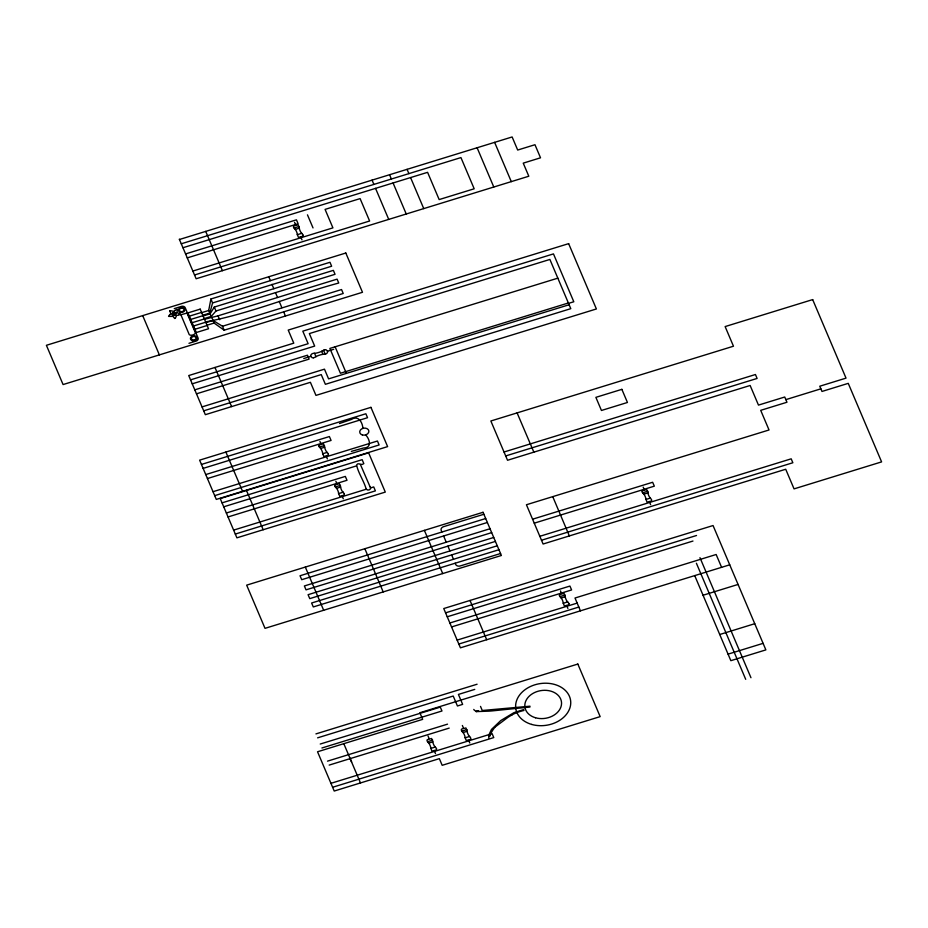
<?xml version="1.0" encoding="UTF-8"?>
<svg xmlns="http://www.w3.org/2000/svg" width="928" height="928" viewBox="0 0 928 928"><rect width="100%" height="100%" fill="white"/><g stroke="black" fill="none" stroke-linecap="round" stroke-linejoin="round"><path stroke-width="1.39" d="M176.1 315.416L176.169 315.532A1.311 0.998 -8.8 0 1 176.262 316.112L176.239 316.204A7.378 5.603 -8.8 0 1 176.065 316.645A15.509 11.786 -8.8 0 0 175.949 316.912L175.496 317.944A3.062 2.332 -8.8 0 1 175.148 318.327L175.056 318.408M209.809 313.107L208.696 310.486L210.911 298.99L329.974 262.288L331.644 266.232L212.582 302.934L209.809 313.107L202.803 315.265M203.104 315.972L210.111 313.815L214.31 307.052L333.372 270.361L335.043 274.305L215.98 310.996L211.224 316.425L204.218 318.582M169.812 314.696L168.989 315.671A3.41 2.598 -8.8 0 0 168.56 316.344A3.41 2.598 -8.8 0 0 169.488 316.413L170.938 316.378M495.54 726.694L507.999 717.309A69.623 52.942 -8.8 0 1 511.989 714.931M175.044 312.307L174.754 312.55A1.404 1.067 -8.8 0 0 174.383 313.061M175.16 310.358L176.146 309.755A6.102 4.64 -8.8 0 1 177.132 309.244L177.236 309.407A4.385 3.329 -8.8 0 1 177.376 309.882L176.981 312.318A4.42 3.352 -8.8 0 1 176.575 312.794A4.42 3.352 -8.8 0 1 177.294 312.771L180.009 313.826A4.385 3.329 -8.8 0 1 180.438 314.174L180.542 314.267M313.583 357.802A8.897 6.763 -8.8 0 0 315.543 356.886L316.46 356.41A13.004 9.895 -8.8 0 1 319.731 355.088A13.004 9.895 -8.8 0 1 323.234 354.31C325.995 354.972 329.707 352.06 326.262 349.914A1.763 1.346 -8.8 0 0 325.183 349.74L324.777 349.81M322.782 350.668L321.888 351.155A13.004 9.895 -8.8 0 1 318.617 352.478A13.004 9.895 -8.8 0 1 315.114 353.255C312.342 352.594 308.641 355.517 312.075 357.651A1.763 1.346 -8.8 0 0 313.154 357.825L313.56 357.756M476.25 711.614L478.604 710.651M339.497 423.504L349.508 420.117A75.307 57.258 -8.8 0 0 351.445 419.433C358.092 414.955 362.523 422.124 362.894 428.353M303.038 235.086A8.897 6.763 -8.8 0 0 301.994 233.647L301.461 232.986A13.004 9.895 -8.8 0 1 300.011 230.562A13.004 9.895 -8.8 0 1 299.303 227.917L298.085 224.796L293.828 225.945A1.763 1.346 -8.8 0 0 293.515 226.792L293.573 227.105M293.503 227.128A8.897 6.763 -8.8 0 0 294.536 228.566L295.069 229.228A13.004 9.895 -8.8 0 1 296.519 231.64A13.004 9.895 -8.8 0 1 297.238 234.297L298.445 237.417L302.714 236.269A1.763 1.346 -8.8 0 0 303.027 235.422L302.969 235.109M328.419 454.152A8.897 6.763 -8.8 0 0 327.375 452.713L326.842 452.052A13.004 9.895 -8.8 0 1 325.392 449.628A13.004 9.895 -8.8 0 1 324.684 446.983L323.466 443.862L319.209 445.011A1.763 1.346 -8.8 0 0 318.896 445.858L318.954 446.171M318.884 446.194A8.897 6.763 -8.8 0 0 319.916 447.632L320.45 448.294A13.004 9.895 -8.8 0 1 321.9 450.706A13.004 9.895 -8.8 0 1 322.619 453.363L323.826 456.483L328.094 455.335A1.763 1.346 -8.8 0 0 328.408 454.488L328.35 454.175M342.768 491.921A13.004 9.895 -8.8 0 1 341.318 489.497A13.004 9.895 -8.8 0 1 340.611 486.84L339.393 483.72L335.136 484.868A1.763 1.346 -8.8 0 0 334.822 485.715L334.88 486.028M338.546 493.336L339.764 496.341L344.021 495.192A1.763 1.346 -8.8 0 0 344.334 494.346L344.276 494.032M647.941 492.687L646.712 489.566L642.454 490.715A1.763 1.346 -8.8 0 0 642.141 491.562L642.199 491.863M643.139 493.348L643.696 493.998A13.004 9.895 -8.8 0 1 645.146 496.41A13.004 9.895 -8.8 0 1 645.865 499.055L647.071 502.176L651.34 501.027A1.763 1.346 -8.8 0 0 651.653 500.18L651.595 499.879A8.897 6.763 -8.8 0 0 650.621 498.417L650.087 497.756A13.004 9.895 -8.8 0 1 648.637 495.332A13.004 9.895 -8.8 0 1 647.93 492.687M568.945 603.664A8.897 6.763 -8.8 0 0 567.913 602.226L567.379 601.564A13.004 9.895 -8.8 0 1 565.929 599.14A13.004 9.895 -8.8 0 1 565.222 596.495L564.004 593.375L559.735 594.523A1.763 1.346 -8.8 0 0 559.433 595.37L559.491 595.672M559.422 595.695A8.897 6.763 -8.8 0 0 560.454 597.133L560.988 597.806A13.004 9.895 -8.8 0 1 562.438 600.219A13.004 9.895 -8.8 0 1 563.145 602.864L564.363 605.984L568.632 604.836A1.763 1.346 -8.8 0 0 568.934 603.989L568.876 603.687M435.534 747.342L435.046 746.785A13.004 9.895 -8.8 0 1 433.515 744.279A13.004 9.895 -8.8 0 1 432.808 741.623L431.59 738.502L427.332 739.651A1.763 1.346 -8.8 0 0 427.019 740.498L427.077 740.811A8.897 6.763 -8.8 0 0 428.04 742.272L428.574 742.934A13.004 9.895 -8.8 0 1 430.024 745.346A13.004 9.895 -8.8 0 1 430.743 748.003L431.949 751.123L436.218 749.975A1.763 1.346 -8.8 0 0 436.531 749.128L436.473 748.815M462.33 731.705L462.886 732.354A13.004 9.895 -8.8 0 1 464.336 734.779A13.004 9.895 -8.8 0 1 465.056 737.424L466.262 740.544L470.531 739.396A1.763 1.346 -8.8 0 0 470.844 738.549L470.786 738.247A8.897 6.763 -8.8 0 0 469.812 736.786L469.278 736.113A13.004 9.895 -8.8 0 1 467.828 733.7A13.004 9.895 -8.8 0 1 467.12 731.055L465.902 727.935L461.645 729.072A1.763 1.346 -8.8 0 0 461.332 729.93L461.39 730.232A8.897 6.763 -8.8 0 0 462.353 731.693M179.127 314.836L179.475 314.731A6.102 4.64 -8.8 0 0 180.542 314.325M205.738 321.877C250.734 313.409 294.269 295.011 338.755 283.028L337.096 279.142L218.034 315.833L204.624 319.255M179.452 239.494L512.128 136.961L517.685 150.046L534.969 144.722L540.525 157.806L523.241 163.142L528.809 176.227L196.133 278.76L179.324 239.192M181.273 243.786L460.938 157.586L474.185 188.79L439.164 199.578L427.588 172.33L182.955 247.73M185.577 253.924L296.45 219.832L298.108 223.729L187.259 257.891M294.06 228.01L299.176 226.432M295.22 229.413L299.338 228.137M297.25 234.714L301.751 233.322M192.85 271.046L332.92 227.87L325.078 209.392L360.099 198.604L369.622 221.015L194.52 274.99M174.232 308.618L181.378 306.414A3.062 2.332 -8.8 0 1 185.194 307.69L198.082 338.036A3.062 2.332 -8.8 0 1 196.11 341.098L188.964 343.302M178.64 314.986L178.42 315.056A3.538 2.691 -8.8 0 1 176.413 315.381M189.335 316.17L201.585 312.4M201.689 312.643L208.696 310.486M190.716 319.441L202.977 315.671M192.108 322.712L204.369 318.942M193.5 325.995L205.761 322.213M205.981 322.596L212.988 320.438L222.488 326.238L224.158 330.182L343.221 293.492L341.55 289.548L222.488 326.238M207.095 325.206L214.09 323.048L224.158 330.182M194.892 329.266L207.141 325.484M190.553 379.854L308.131 343.696L302.806 331.168L553.471 253.901L573.806 301.762L568.551 303.375M192.235 383.821L314.673 346.086L309.36 333.581L549.886 259.446L570.79 308.664L325.38 384.308L321.25 374.599L203.708 410.826M557.832 278.156L329.869 348.418L340.425 373.253L568.377 302.98M194.787 389.841L307.458 355.215L309.117 359.101L196.481 393.82M303.723 358.544L310.868 356.34M327.468 351.225L333.72 349.299M202.037 406.905L324.475 369.158L328.593 378.879L569.131 304.744M201.446 464.441L365.864 413.76L367.546 417.704L203.116 468.385M205.749 474.579L329.394 436.554L331.076 440.429L207.431 478.546M319.441 447.076L324.556 445.498M320.601 448.479L324.719 447.203M322.631 453.78L327.132 452.388M213.022 491.701L377.441 441.02L379.123 444.964L214.693 495.645M222.047 502.86L362.152 459.673L363.822 463.617C361.41 466.158 358.231 461.773 356.584 464.974C358.104 472.607 363.521 480.356 365.887 488.058C366.514 491.863 372.58 489.624 369.97 486.608M223.729 506.804L356.596 465.856M226.362 512.998L345.32 476.412L347.002 480.286L228.044 516.954M335.368 486.933L340.495 485.356M336.528 488.337L340.646 487.061M338.558 493.638L343.07 492.246M233.624 530.12L366.49 489.16M235.306 534.064L375.399 490.877L373.729 486.933L370.411 487.966M504.032 452.006L755.438 374.518L757.109 378.438L505.702 455.938M785.854 399.632L820.874 388.832M483.871 514.263L443.596 526.675A3.689 2.807 -8.8 0 0 441.206 530.364L441.914 532.022M485.68 518.532L300.034 575.754L301.716 579.698L487.362 522.476M490.019 528.74L304.372 585.962L306.031 589.848L491.678 532.626M532.568 519.204L652.639 482.27L654.333 486.156L644.566 489.16M534.25 523.172L643.266 489.566M493.731 537.463L308.084 594.686L309.755 598.63L495.401 541.407M642.686 492.78L647.802 491.202M643.846 494.172L647.964 492.907M645.876 499.473L650.377 498.092M497.257 545.78L311.611 603.003L313.293 606.947L498.939 549.724M539.829 536.303L648.846 502.698M650.145 502.303L791.19 458.826L792.86 462.747L541.5 540.247M500.552 553.529L460.276 565.941A3.689 2.807 -8.8 0 1 455.66 564.398L455.161 563.215M445.568 612.84L696.534 535.491M447.238 616.784L692.961 541.047M449.871 622.99L569.92 586.067L571.613 589.941L451.553 626.945M559.967 596.588L565.094 595.01M561.138 597.98L565.245 596.716M563.168 603.281L567.669 601.901M457.144 640.1L577.158 603.107M458.815 644.044L578.84 607.051M729.733 564.816L460.427 647.825L443.746 608.548L713.052 525.538L765.867 649.89L730.846 660.678L694.712 575.604M703.053 595.242L738.073 584.443M315.938 733.897L477.085 684.226M317.608 737.841L453.212 696.035L457.446 705.999L462.643 704.364L458.42 694.434L474.753 689.4M320.241 744.036L440.29 707.113L441.983 710.987L321.923 747.991M719.734 634.508L754.754 623.709M327.514 761.146L447.528 724.153M329.185 765.09L449.198 728.097M427.564 741.716L432.68 740.138M461.877 731.136L466.993 729.559M428.724 743.119L432.842 741.855M463.037 732.54L467.155 731.276M728.074 654.136L763.083 643.348M430.754 748.42L435.255 747.028M465.067 737.841L469.58 736.449M330.936 783.325L488.824 734.651M490.564 734.118L492.095 733.642L493.766 737.586L332.618 787.269M351.341 451.391L361.572 448.537A75.307 57.258 -8.8 0 1 363.579 448.004C372.058 447.957 369.947 439.408 365.678 434.907M169.94 310.787L170.079 310.764A3.062 2.332 -8.8 0 1 170.659 310.718L171.982 310.984A15.509 11.786 -8.8 0 0 172.318 311.054A7.378 5.603 -8.8 0 1 172.759 311.135L172.968 311.205A1.311 0.998 -8.8 0 1 173.524 311.576L173.722 311.75M482.989 710.43L529.969 706.196L529.923 707.043L492.42 710.871A125.21 95.213 -8.8 0 1 488.836 711.15L476.18 711.614M174.986 313.722L176.25 313.78M489.81 735.892L488.546 735.579L491.492 729.408L500.714 720.592L513.868 712.692L523.636 709.584L523.972 710.454A37.712 28.675 -8.8 0 0 511.943 714.873M342.768 491.91L343.337 492.559A8.897 6.763 -8.8 0 1 344.346 494.009M360.435 464.545L369.936 486.527M174.661 314.499L174.708 314.557A1.427 1.09 -8.8 0 1 174.8 315.497M173.768 313.177L173.733 313.107A1.427 1.09 -8.8 0 0 172.817 312.527M517.105 412.902L533.855 452.145M349.96 758.164L351.631 762.085M721.601 567.321L716.149 554.503L575 598.015L580.441 610.833M699.967 557.658L750.961 677.718M696.394 563.226L745.706 679.331M643.174 487.119L644.264 489.671M649.53 502.071L650.609 504.623M494.624 142.355L511.293 181.621M477.108 147.749L493.789 187.015M407.067 169.337L408.9 173.629M410.57 177.573L423.748 208.603M389.563 174.731L391.384 179.023M393.066 182.967L406.244 213.997M560.466 590.927L561.544 593.479M566.822 605.88L567.901 608.432M372.058 180.136L373.88 184.428M375.55 188.372L388.728 219.402M307.458 214.844L313.026 227.928M443.584 535.966L446.252 542.23M447.899 546.116L449.952 550.965M451.634 554.909L453.49 559.271M470.009 600.451L486.69 639.728M294.547 222.349L295.638 224.901M300.904 237.313L301.983 239.853M424.386 530.375L442.726 573.574M346.376 373.404L335.124 346.805M480.518 706.394L482.247 710.465M323.559 350.262L325.183 354.102M321.633 351.283L322.944 354.357M314.557 353.301L315.996 356.665M462.364 725.487L463.455 728.039M468.721 740.44L469.8 742.992M268.772 276.764L270.419 280.65M271.962 284.339L273.818 288.712M275.488 292.656L277.542 297.494M279.2 301.391L281.857 307.655M283.666 311.843L285.441 316.03M319.928 441.415L321.018 443.967M326.285 456.379L327.364 458.919M364.855 548.726L383.194 591.913M335.855 481.284L336.945 483.824M342.212 496.236L343.29 498.777M428.052 736.066L429.142 738.607M434.408 751.019L435.487 753.571M205.714 231.397L222.395 270.674M210.911 298.99L212.582 302.934M214.31 307.052L215.98 310.996M218.034 315.833L219.704 319.754M210.111 313.815L211.224 316.425M211.63 317.098L212.744 319.719M212.988 320.438L214.09 323.048M305.324 567.078L323.663 610.264M214.983 367.453L231.606 406.592M246.488 490.471L263.169 529.737M225.887 452.052L242.568 491.318M343.801 743.676L360.482 782.942M142.703 315.613L159.372 354.879M552.752 496.642L569.351 535.932M647.883 491.886L647.93 492.571M170.949 316.483A3.654 2.784 -8.8 0 0 172.991 315.764L173.037 315.88A2.772 2.111 -8.8 0 0 173.014 316.286L173.176 316.657A4.733 3.596 -8.8 0 0 173.408 317.016L174.267 317.956A11.008 8.364 -8.8 0 1 174.812 318.536M173.814 311.506A3.538 2.691 -8.8 0 1 175.195 310.393M169.708 314.627A3.654 2.784 -8.8 0 1 171.564 313.629L171.46 313.536A2.772 2.111 -8.8 0 1 171.03 313.328L170.729 313.014A4.733 3.596 -8.8 0 1 170.485 312.666L169.986 311.564A11.008 8.364 -8.8 0 0 169.673 310.88M172.33 314.453A1.357 1.032 -8.8 0 1 173.408 314.012M174.371 315.497A1.357 1.032 -8.8 0 1 174.302 314.418M175.705 314.105A1.404 1.067 -8.8 0 1 175.102 314.14M173.652 313.467A1.357 1.032 -8.8 0 1 172.608 312.864M175.183 312.748A2.1 1.601 -8.8 0 1 174.626 313.571M173.606 314.29A1.357 1.032 -8.8 0 1 172.167 314.778M435.499 747.353A8.897 6.763 -8.8 0 1 436.543 748.792M643.162 493.325A8.897 6.763 -8.8 0 1 642.13 491.886M322.793 350.68A8.897 6.763 -8.8 0 1 324.754 349.763M334.811 486.052A8.897 6.763 -8.8 0 0 335.843 487.49L336.377 488.151A13.004 9.895 -8.8 0 1 337.827 490.564A13.004 9.895 -8.8 0 1 338.546 493.22M477.433 711.15A3.979 3.016 -8.8 0 1 473.767 709.421M489.184 738.247A3.225 2.459 -8.8 0 1 489.137 735.718M489.891 735.904A36.807 27.991 -8.8 0 1 495.459 726.647M180.902 314.801L189.277 334.695C190.878 336.098 195.286 334.625 195.402 332.804L187.015 313.072L180.902 314.754M345.808 253.019L46.4 345.297L63.081 384.563L362.488 292.285L345.808 253.019M200.193 309.128L187.943 312.898L196.284 332.537L208.533 328.756L200.193 309.128M568.644 243.646L288.214 330.078L293.782 343.163L188.72 375.55L205.343 414.688L310.404 382.313L315.961 395.398L596.391 308.966L568.644 243.646M370.933 407.346L199.624 460.149L216.305 499.415L387.614 446.612L370.933 407.346M812.673 299.593L725.128 326.575L733.468 346.214L490.854 420.987L507.535 460.265L750.137 385.48L758.478 405.107L784.74 397.01L786.967 402.242L760.705 410.338L769.034 429.977L526.431 504.751L543.1 544.017L785.714 469.243L794.055 488.882L881.6 461.889L848.25 383.357L821.988 391.454L819.76 386.222L846.023 378.125L812.673 299.593M368.625 452.829L220.226 498.568L236.907 537.834L385.294 492.095L368.625 452.829M621.864 389.342L595.88 397.346L601.448 410.478L627.444 402.474L621.864 389.342M483.036 512.291L246.662 585.15L265.014 628.349L501.387 555.489L483.036 512.291M577.831 664.054L419.862 712.739L422.669 719.362L317.538 751.773L334.219 791.039L439.35 758.64L442.18 765.31L600.161 716.625L577.831 664.054M192.664 339.915A2.32 1.763 -8.8 0 0 196.005 338.012A2.32 1.763 -8.8 0 0 192.432 336.864A2.32 1.763 -8.8 0 0 192.664 339.915M180.612 311.553A2.32 1.763 -8.8 0 0 183.964 309.662A2.32 1.763 -8.8 0 0 180.392 308.502A2.32 1.763 -8.8 0 0 180.612 311.553M180.183 312.249A3.294 2.506 -8.8 0 0 184.939 309.558A3.294 2.506 -8.8 0 0 179.858 307.91A3.294 2.506 -8.8 0 0 180.183 312.249M192.224 340.611A3.294 2.506 -8.8 0 0 196.98 337.896A3.294 2.506 -8.8 0 0 191.899 336.272A3.294 2.506 -8.8 0 0 192.224 340.611M535.526 717.773A18.467 14.036 -8.8 0 0 561.475 701.962A18.467 14.036 -8.8 0 0 532.556 693.634A18.467 14.036 -8.8 0 0 535.526 717.773M531.686 724.432A27.689 21.054 -8.8 0 0 570.627 700.721A27.689 21.054 -8.8 0 0 527.243 688.216A27.689 21.054 -8.8 0 0 531.686 724.432M362.372 434.954A4.617 3.515 -8.8 0 0 368.857 431.01A4.617 3.515 -8.8 0 0 361.63 428.922A4.617 3.515 -8.8 0 0 362.372 434.954"/></g></svg>
